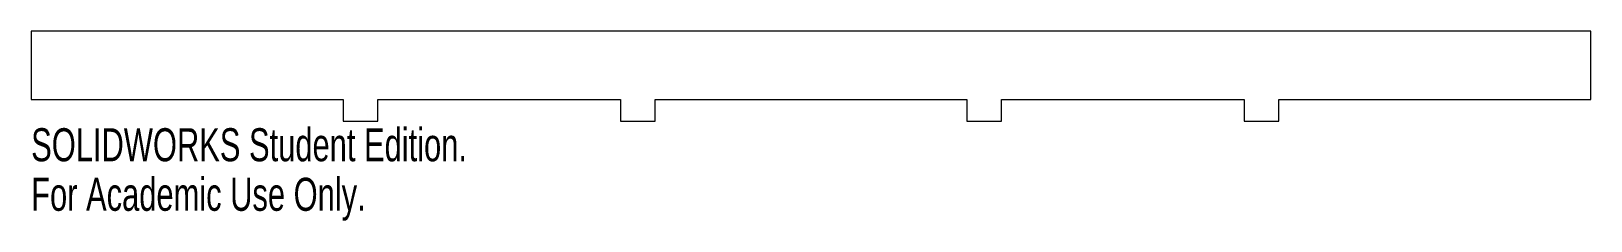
# Model space of a CAD drawing. Header units: inches. Extents: x -5.49 to 3.51, y 1.67 to 2.76.
import ezdxf

# ---------------------------------------------------------------- set-up
doc = ezdxf.new("R2010")
doc.units = ezdxf.units.IN
doc.header["$MEASUREMENT"] = 0
doc.styles.add('SLDTEXTSTYLE0', font='TXT', dxfattribs={"width": 0.7})

msp = doc.modelspace()

# ---------------------------------------------------------------- linework, layer by layer
at = {"color": 7, "linetype": 'Continuous', "lineweight": 15}
for p, q in [((3.5107, 2.7601), (-5.4893, 2.7601)), ((-5.4893, 2.7601), (-5.4893, 2.3664)), ((3.5107, 2.3664), (3.5107, 2.7601)), ((-5.4893, 2.3664), (-3.6893, 2.3664)), ((-3.6893, 2.3664), (-3.6893, 2.2414)), ((-3.4893, 2.3664), (-2.0893, 2.3664)), ((-3.4893, 2.2414), (-3.4893, 2.3664)), ((-2.0893, 2.3664), (-2.0893, 2.2414)), ((-1.8893, 2.3664), (-0.0893, 2.3664)), ((-1.8893, 2.2414), (-1.8893, 2.3664)), ((-0.0893, 2.3664), (-0.0893, 2.2414)), ((0.1107, 2.3664), (1.5107, 2.3664)), ((0.1107, 2.2414), (0.1107, 2.3664)), ((1.5107, 2.3664), (1.5107, 2.2414)), ((1.7107, 2.3664), (3.5107, 2.3664)), ((1.7107, 2.2414), (1.7107, 2.3664)), ((-3.6893, 2.2414), (-3.4893, 2.2414)), ((-2.0893, 2.2414), (-1.8893, 2.2414)), ((-0.0893, 2.2414), (0.1107, 2.2414)), ((1.5107, 2.2414), (1.7107, 2.2414))]:
    msp.add_line(p, q, dxfattribs=at)

# ---------------------------------------------------------------- texts
at = {"color": 7, "linetype": 'Continuous', "char_height": 0.1903, "attachment_point": 1, "style": 'SLDTEXTSTYLE0'}
for s, insert in [('SOLIDWORKS Student Edition.', (-5.4893, 2.2013)), ('For Academic Use Only.', (-5.4893, 1.9158))]:
    msp.add_mtext(s, dxfattribs=dict(at, insert=insert))

doc.saveas('drawing.dxf')
